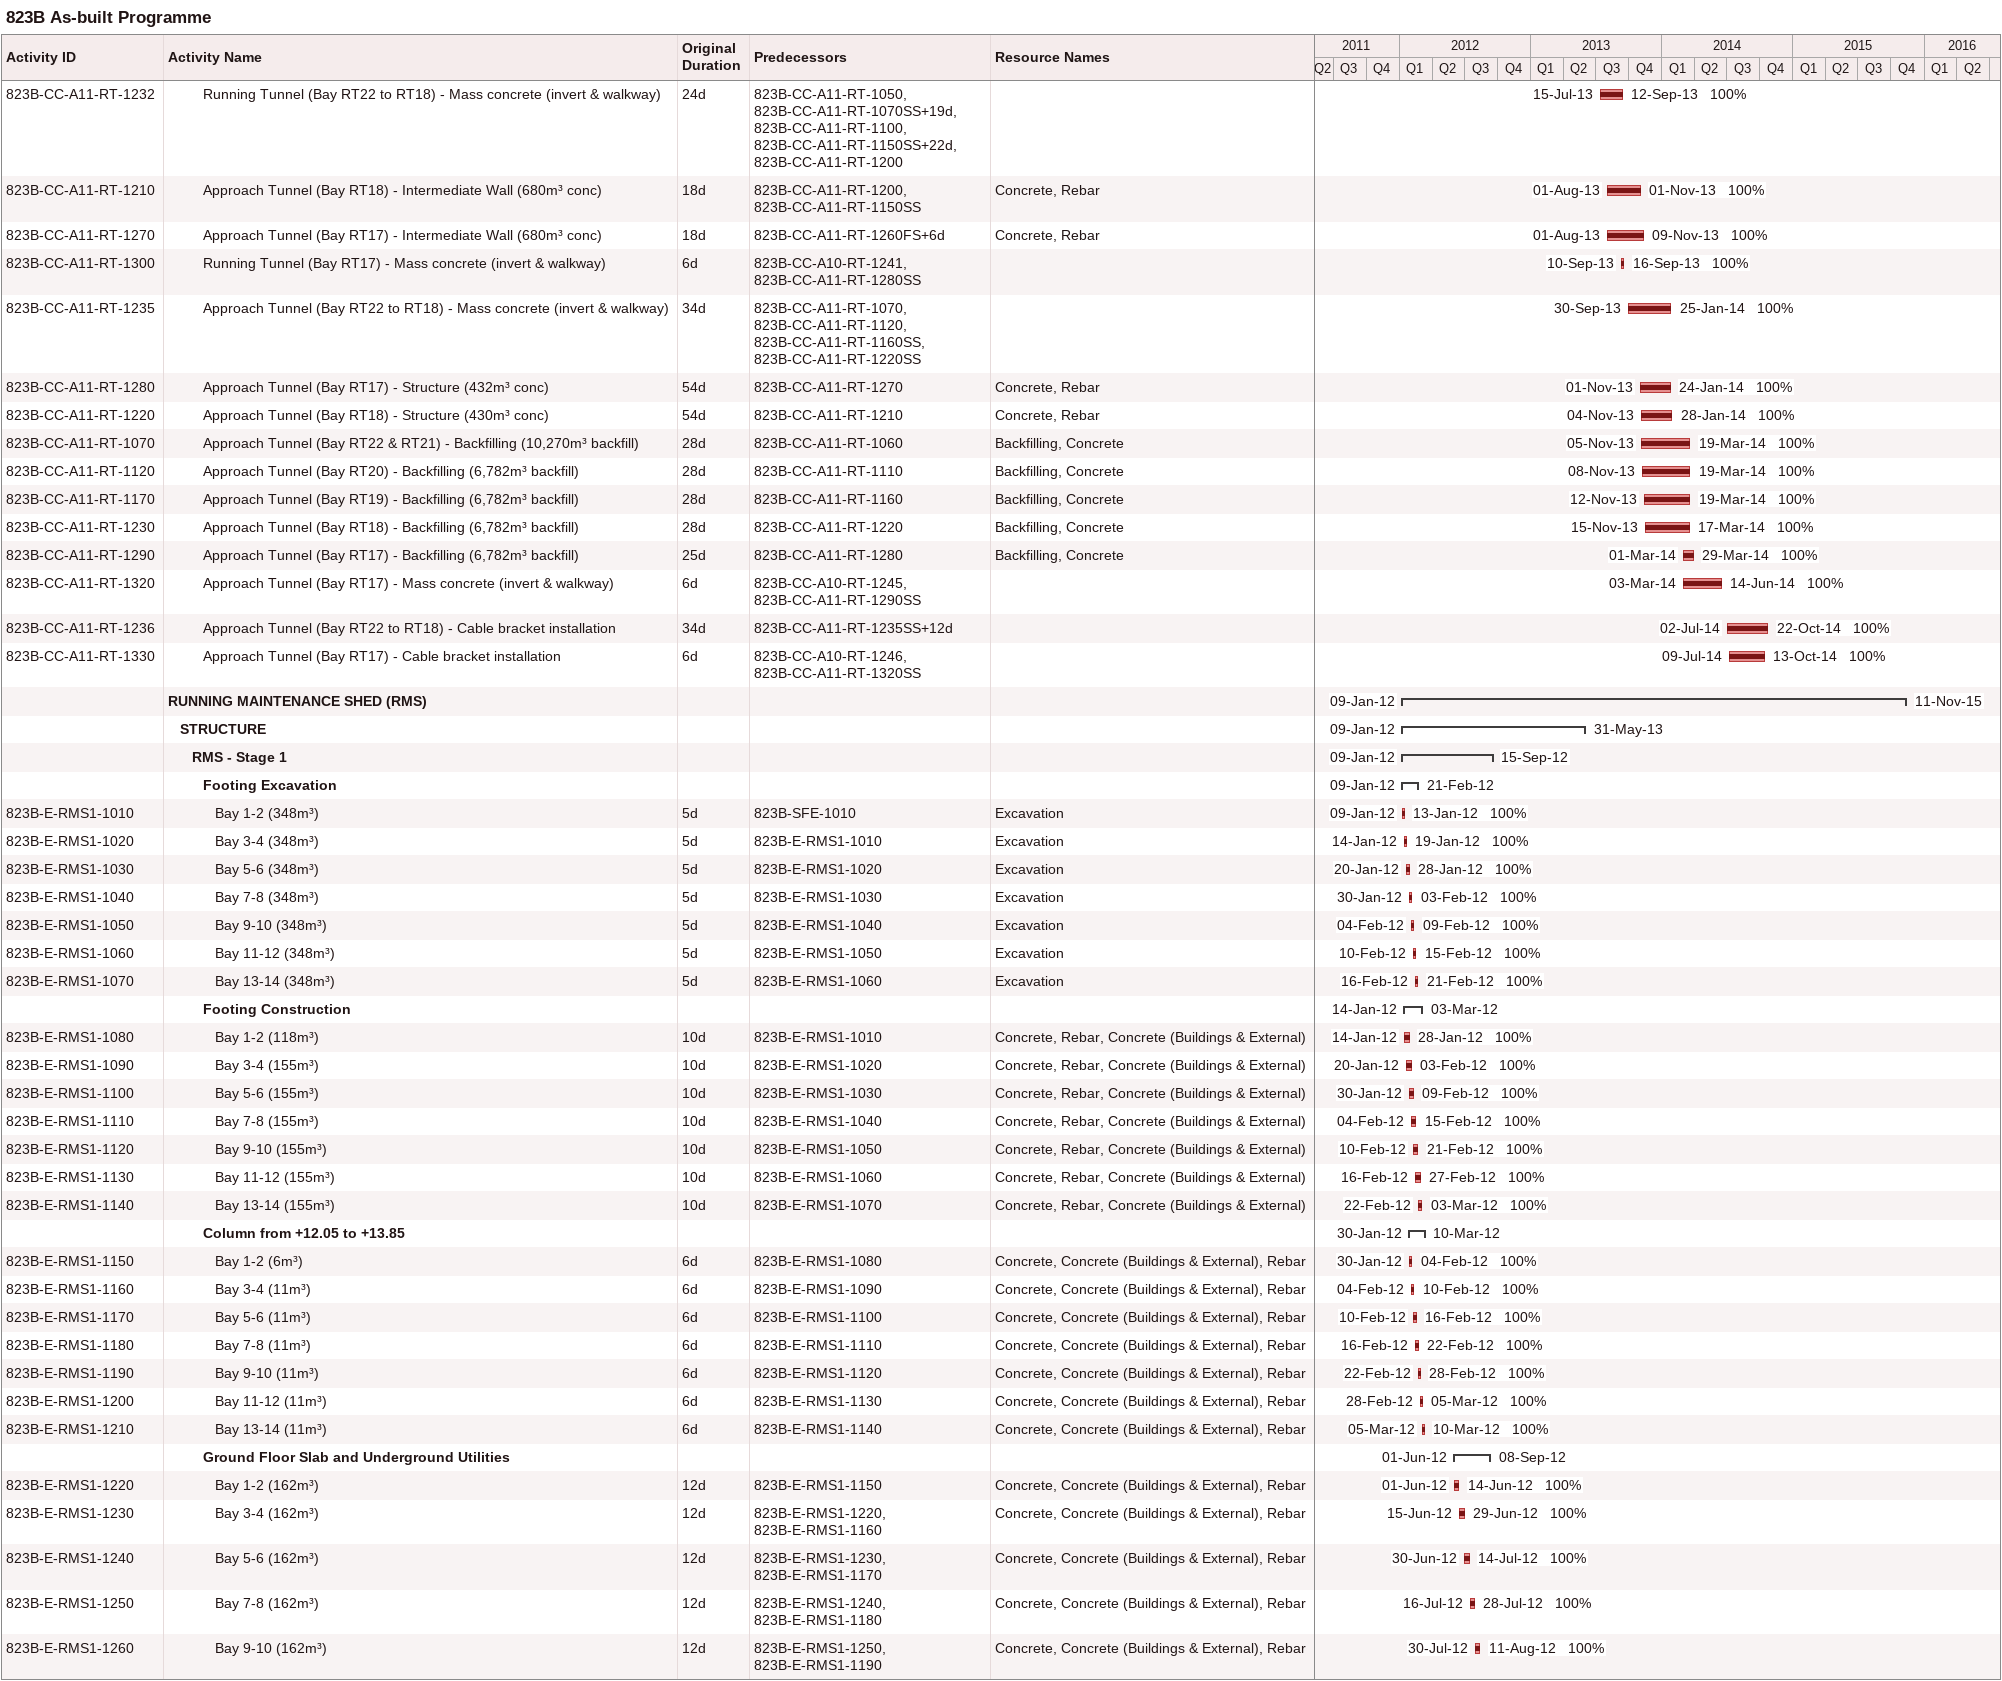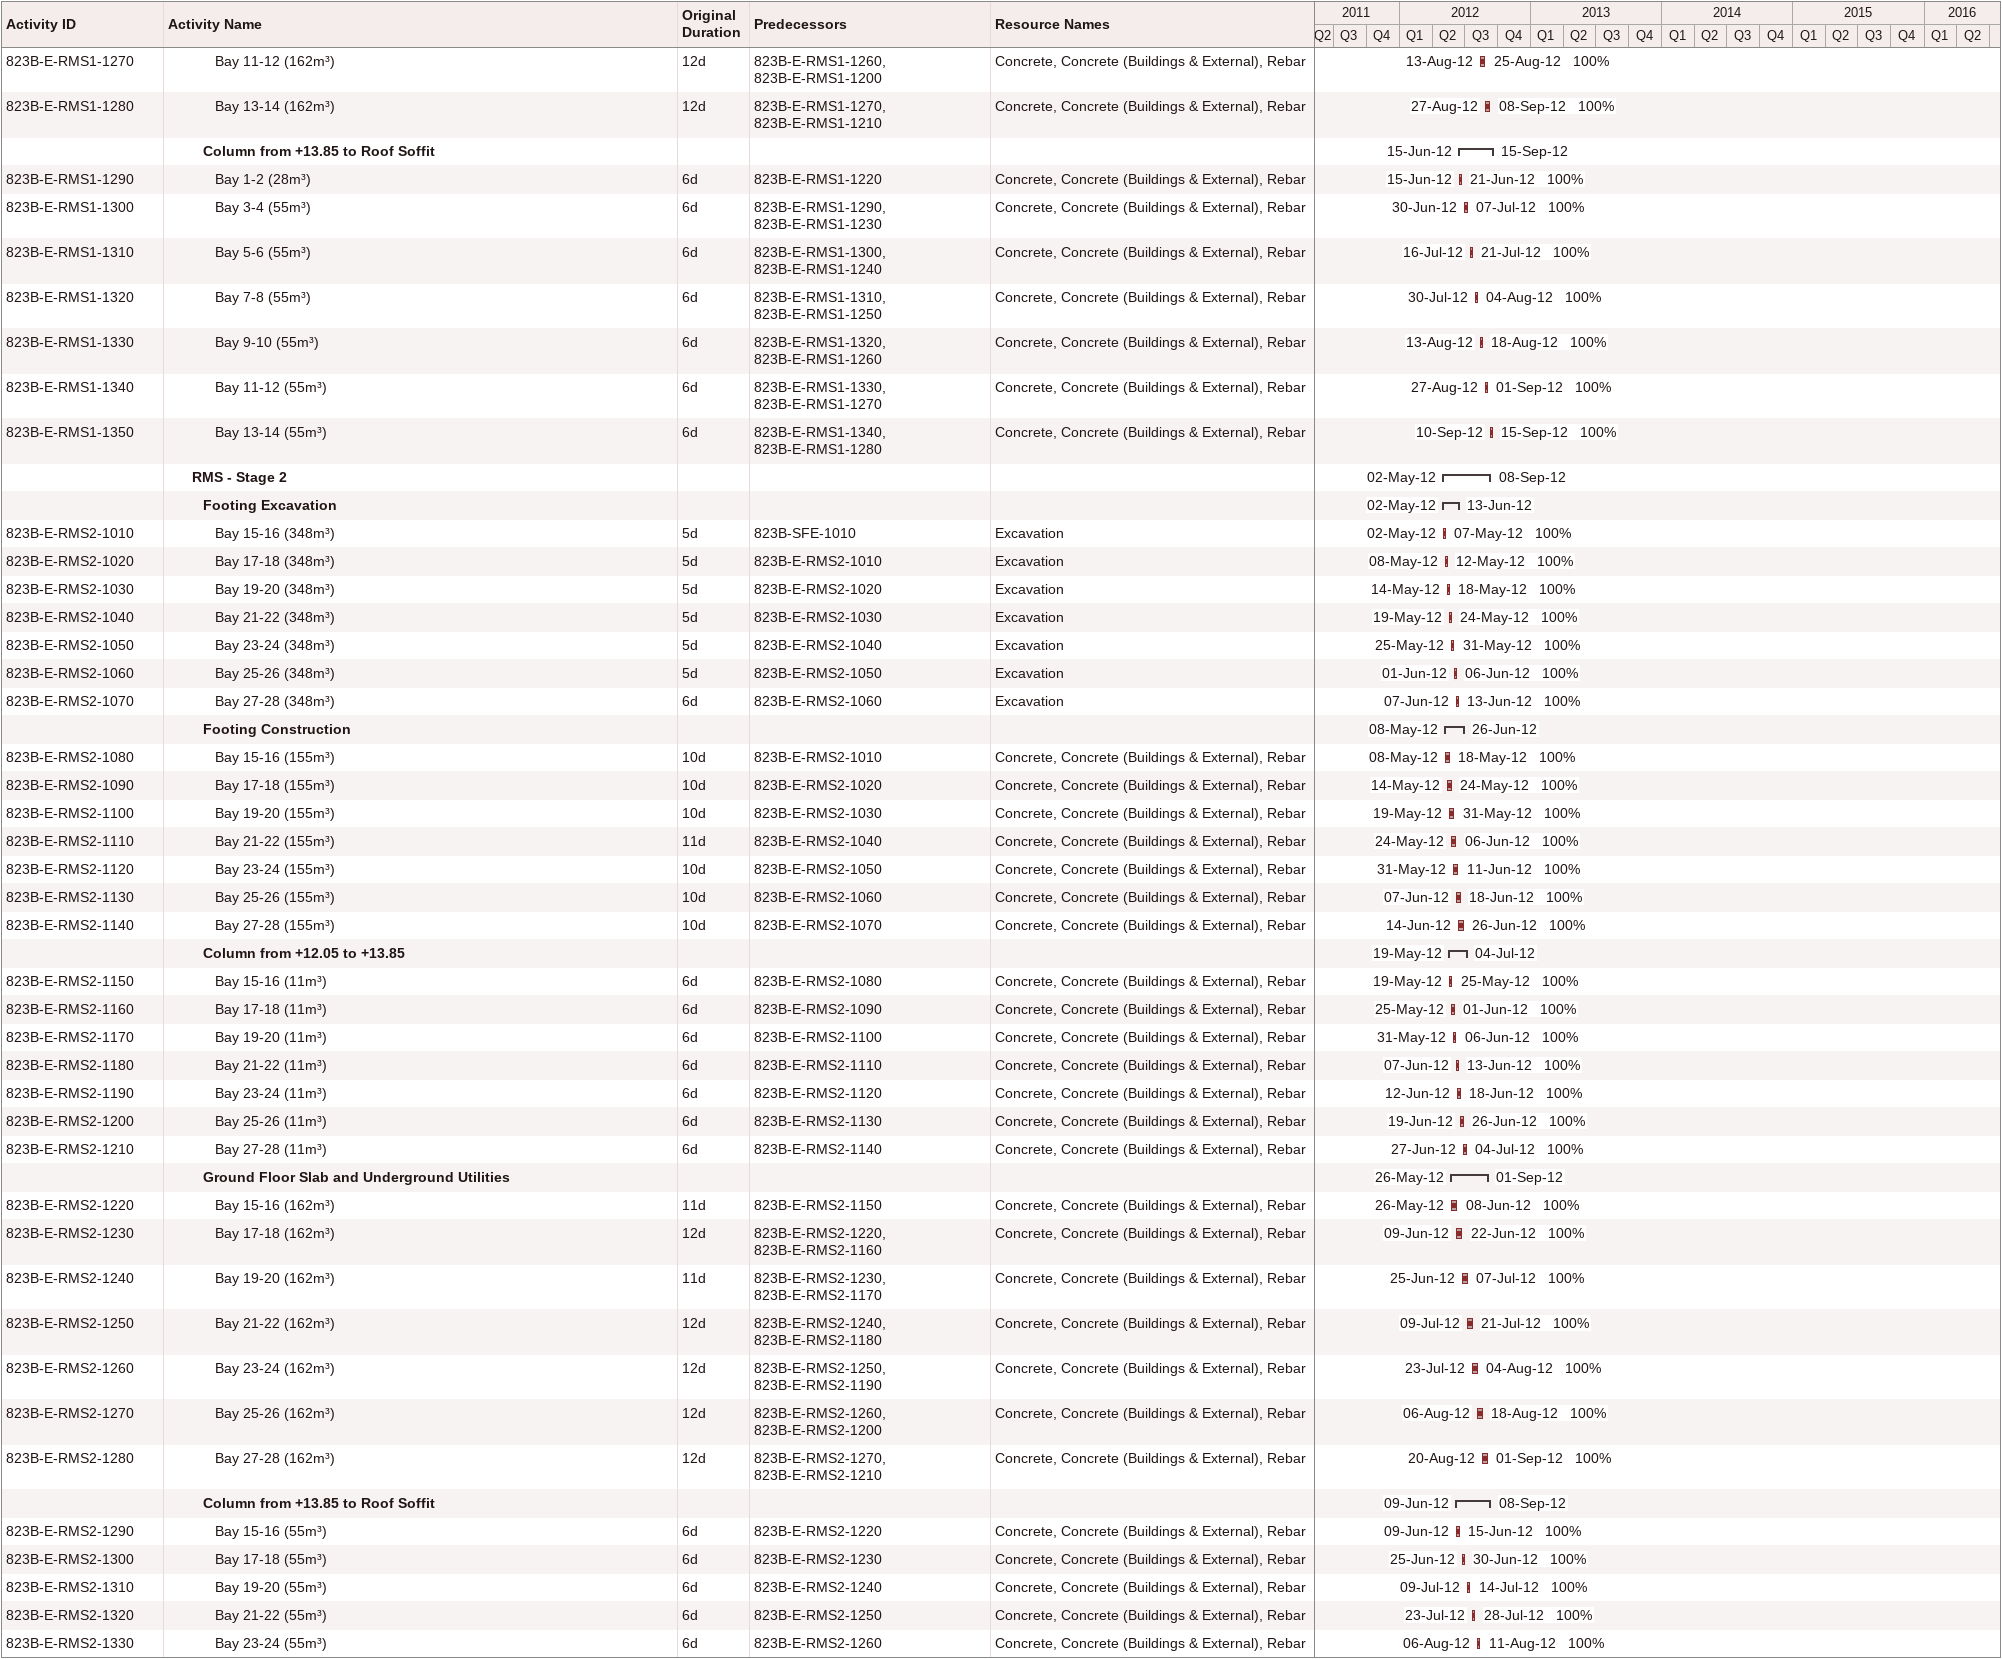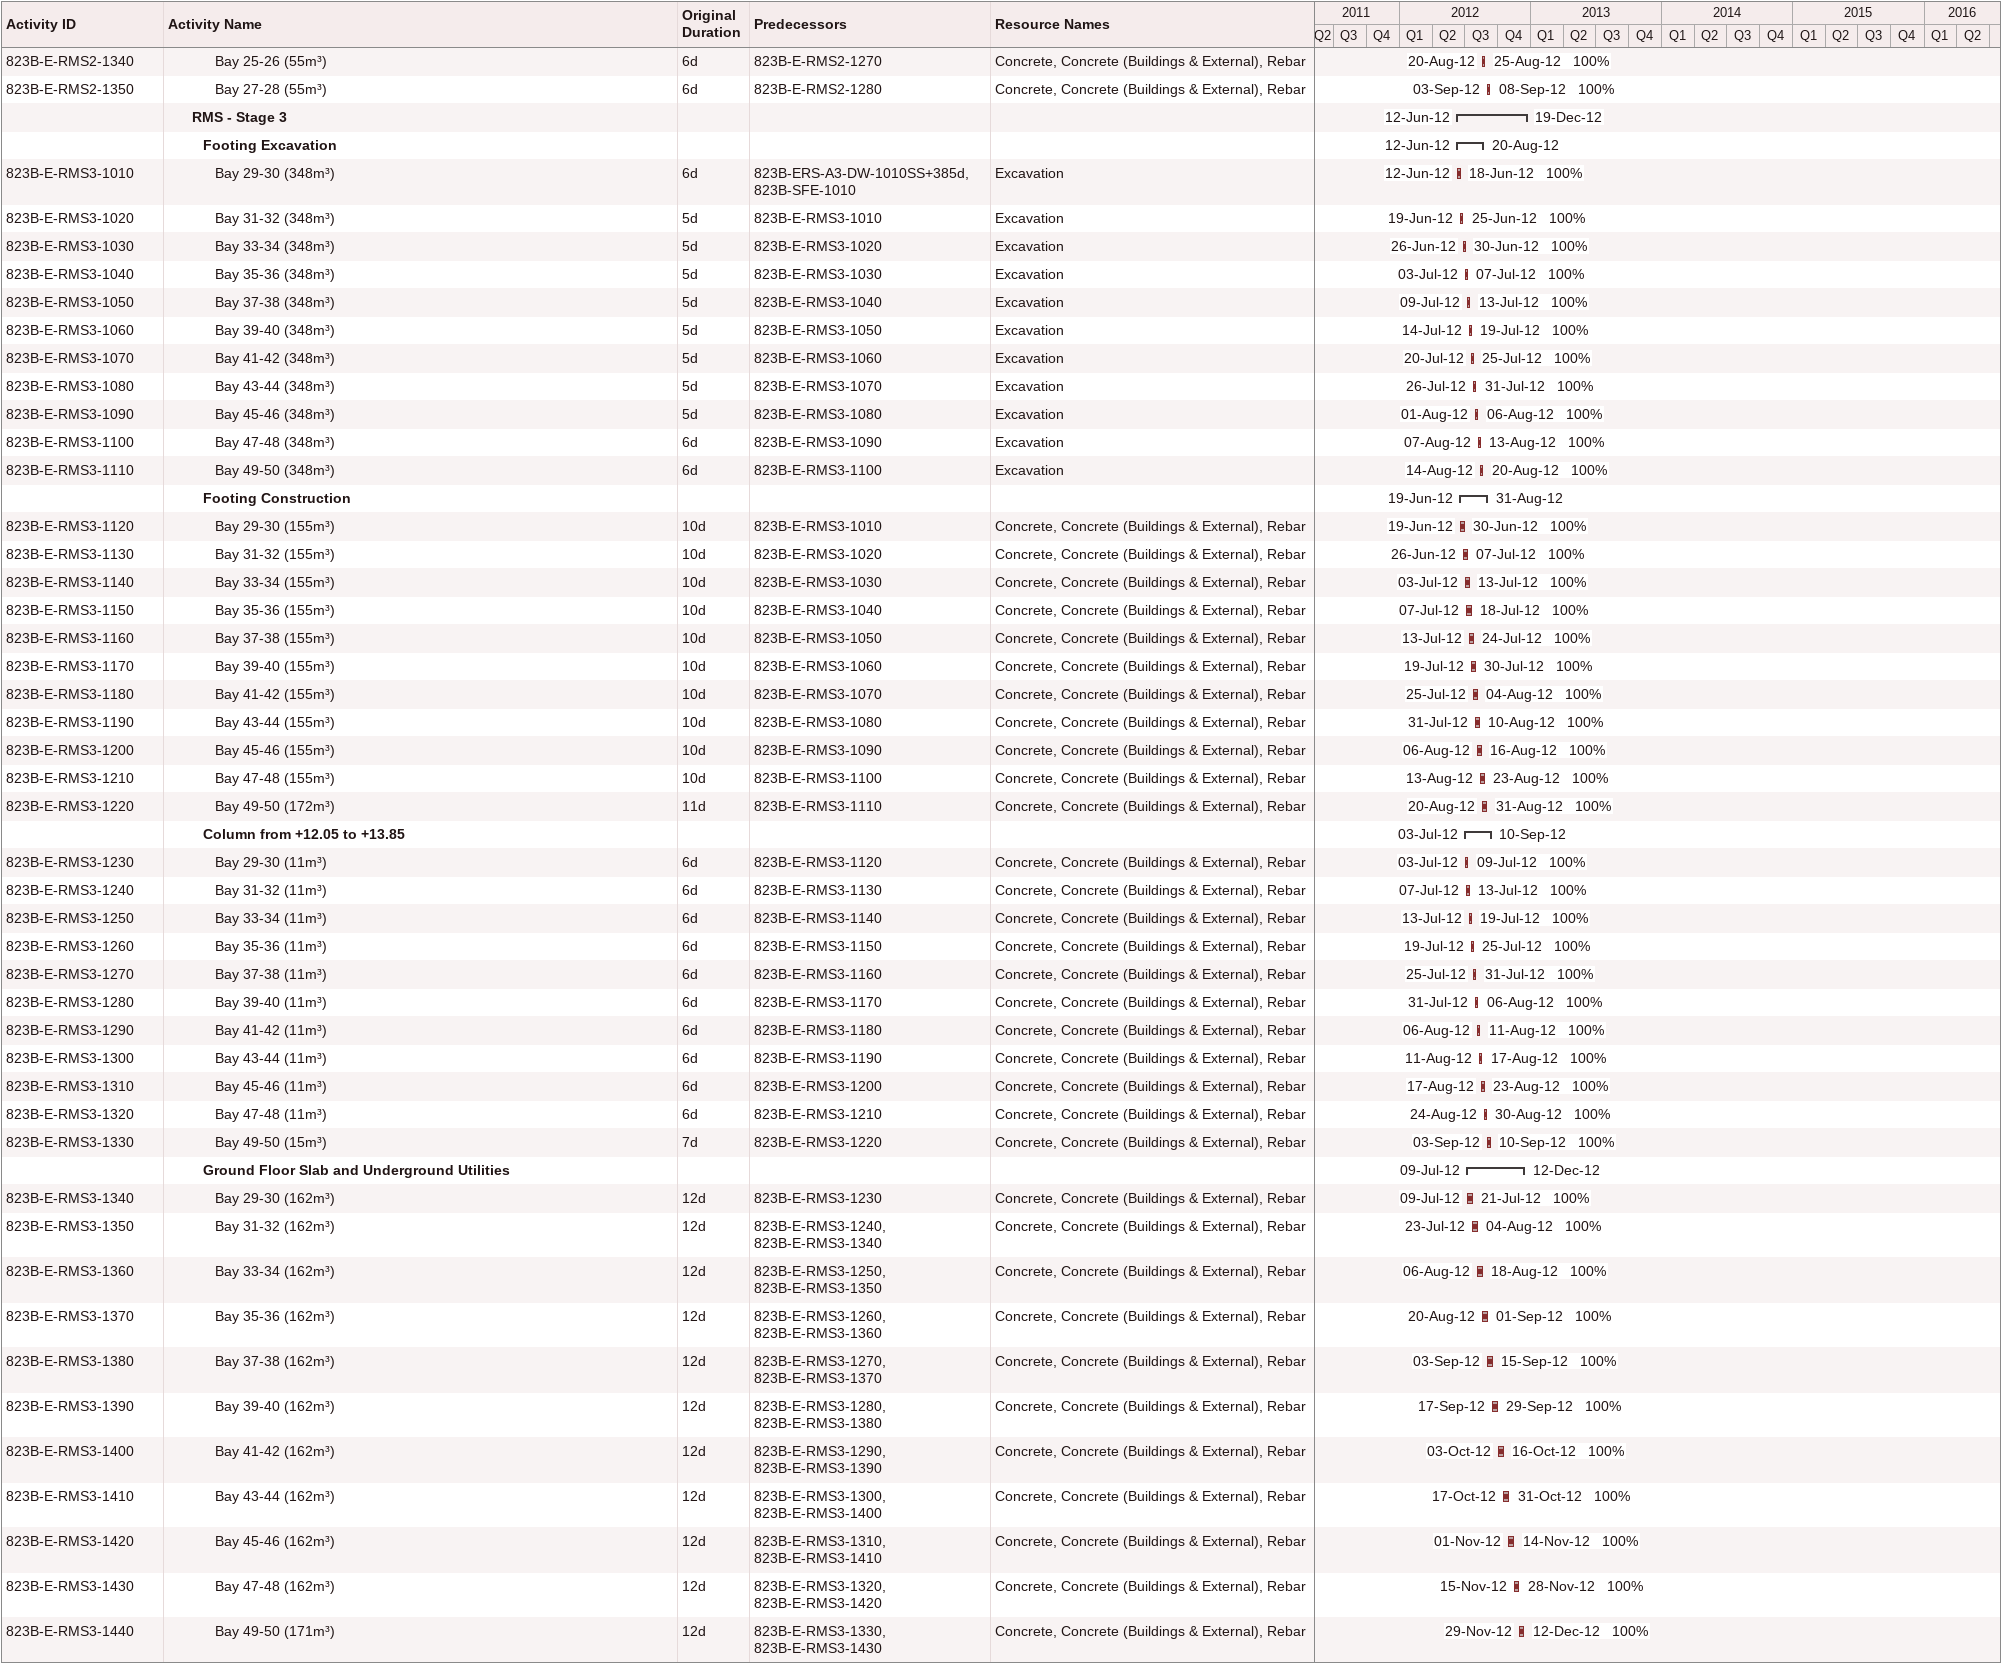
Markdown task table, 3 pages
823B As-built Programme

| ID | Level | Task | Original duration | Start | Finish | Predecessors | Resources | % complete |
|---|---|---|---|---|---|---|---|---|
| 823B-CC-A11-RT-1232 | 4 | Running Tunnel (Bay RT22 to RT18) - Mass concrete (invert & walkway) | 24d | 2013-07-15 | 2013-09-12 | 823B-CC-A11-RT-1050, 823B-CC-A11-RT-1070SS+19d, 823B-CC-A11-RT-1100, 823B-CC-A11-RT-1150SS+22d, 823B-CC-A11-RT-1200 |  | 100 |
| 823B-CC-A11-RT-1210 | 4 | Approach Tunnel (Bay RT18) - Intermediate Wall (680m³ conc) | 18d | 2013-08-01 | 2013-11-01 | 823B-CC-A11-RT-1200, 823B-CC-A11-RT-1150SS | Concrete, Rebar | 100 |
| 823B-CC-A11-RT-1270 | 4 | Approach Tunnel (Bay RT17) - Intermediate Wall (680m³ conc) | 18d | 2013-08-01 | 2013-11-09 | 823B-CC-A11-RT-1260FS+6d | Concrete, Rebar | 100 |
| 823B-CC-A11-RT-1300 | 4 | Running Tunnel (Bay RT17) - Mass concrete (invert & walkway) | 6d | 2013-09-10 | 2013-09-16 | 823B-CC-A10-RT-1241, 823B-CC-A11-RT-1280SS |  | 100 |
| 823B-CC-A11-RT-1235 | 4 | Approach Tunnel (Bay RT22 to RT18) - Mass concrete (invert & walkway) | 34d | 2013-09-30 | 2014-01-25 | 823B-CC-A11-RT-1070, 823B-CC-A11-RT-1120, 823B-CC-A11-RT-1160SS, 823B-CC-A11-RT-1220SS |  | 100 |
| 823B-CC-A11-RT-1280 | 4 | Approach Tunnel (Bay RT17) - Structure (432m³ conc) | 54d | 2013-11-01 | 2014-01-24 | 823B-CC-A11-RT-1270 | Concrete, Rebar | 100 |
| 823B-CC-A11-RT-1220 | 4 | Approach Tunnel (Bay RT18) - Structure (430m³ conc) | 54d | 2013-11-04 | 2014-01-28 | 823B-CC-A11-RT-1210 | Concrete, Rebar | 100 |
| 823B-CC-A11-RT-1070 | 4 | Approach Tunnel (Bay RT22 & RT21) - Backfilling (10,270m³ backfill) | 28d | 2013-11-05 | 2014-03-19 | 823B-CC-A11-RT-1060 | Backfilling, Concrete | 100 |
| 823B-CC-A11-RT-1120 | 4 | Approach Tunnel (Bay RT20) - Backfilling (6,782m³ backfill) | 28d | 2013-11-08 | 2014-03-19 | 823B-CC-A11-RT-1110 | Backfilling, Concrete | 100 |
| 823B-CC-A11-RT-1170 | 4 | Approach Tunnel (Bay RT19) - Backfilling (6,782m³ backfill) | 28d | 2013-11-12 | 2014-03-19 | 823B-CC-A11-RT-1160 | Backfilling, Concrete | 100 |
| 823B-CC-A11-RT-1230 | 4 | Approach Tunnel (Bay RT18) - Backfilling (6,782m³ backfill) | 28d | 2013-11-15 | 2014-03-17 | 823B-CC-A11-RT-1220 | Backfilling, Concrete | 100 |
| 823B-CC-A11-RT-1290 | 4 | Approach Tunnel (Bay RT17) - Backfilling (6,782m³ backfill) | 25d | 2014-03-01 | 2014-03-29 | 823B-CC-A11-RT-1280 | Backfilling, Concrete | 100 |
| 823B-CC-A11-RT-1320 | 4 | Approach Tunnel (Bay RT17) - Mass concrete (invert & walkway) | 6d | 2014-03-03 | 2014-06-14 | 823B-CC-A10-RT-1245, 823B-CC-A11-RT-1290SS |  | 100 |
| 823B-CC-A11-RT-1236 | 4 | Approach Tunnel (Bay RT22 to RT18) - Cable bracket installation | 34d | 2014-07-02 | 2014-10-22 | 823B-CC-A11-RT-1235SS+12d |  | 100 |
| 823B-CC-A11-RT-1330 | 4 | Approach Tunnel (Bay RT17) - Cable bracket installation | 6d | 2014-07-09 | 2014-10-13 | 823B-CC-A10-RT-1246, 823B-CC-A11-RT-1320SS |  | 100 |
|  | 1 | **RUNNING MAINTENANCE SHED (RMS)** |  | 2012-01-09 | 2015-11-11 |  |  |  |
|  | 2 | **STRUCTURE** |  | 2012-01-09 | 2013-05-31 |  |  |  |
|  | 3 | **RMS - Stage 1** |  | 2012-01-09 | 2012-09-15 |  |  |  |
|  | 4 | **Footing Excavation** |  | 2012-01-09 | 2012-02-21 |  |  |  |
| 823B-E-RMS1-1010 | 5 | Bay 1-2 (348m³) | 5d | 2012-01-09 | 2012-01-13 | 823B-SFE-1010 | Excavation | 100 |
| 823B-E-RMS1-1020 | 5 | Bay 3-4 (348m³) | 5d | 2012-01-14 | 2012-01-19 | 823B-E-RMS1-1010 | Excavation | 100 |
| 823B-E-RMS1-1030 | 5 | Bay 5-6 (348m³) | 5d | 2012-01-20 | 2012-01-28 | 823B-E-RMS1-1020 | Excavation | 100 |
| 823B-E-RMS1-1040 | 5 | Bay 7-8 (348m³) | 5d | 2012-01-30 | 2012-02-03 | 823B-E-RMS1-1030 | Excavation | 100 |
| 823B-E-RMS1-1050 | 5 | Bay 9-10 (348m³) | 5d | 2012-02-04 | 2012-02-09 | 823B-E-RMS1-1040 | Excavation | 100 |
| 823B-E-RMS1-1060 | 5 | Bay 11-12 (348m³) | 5d | 2012-02-10 | 2012-02-15 | 823B-E-RMS1-1050 | Excavation | 100 |
| 823B-E-RMS1-1070 | 5 | Bay 13-14 (348m³) | 5d | 2012-02-16 | 2012-02-21 | 823B-E-RMS1-1060 | Excavation | 100 |
|  | 4 | **Footing Construction** |  | 2012-01-14 | 2012-03-03 |  |  |  |
| 823B-E-RMS1-1080 | 5 | Bay 1-2 (118m³) | 10d | 2012-01-14 | 2012-01-28 | 823B-E-RMS1-1010 | Concrete, Rebar, Concrete (Buildings & External) | 100 |
| 823B-E-RMS1-1090 | 5 | Bay 3-4 (155m³) | 10d | 2012-01-20 | 2012-02-03 | 823B-E-RMS1-1020 | Concrete, Rebar, Concrete (Buildings & External) | 100 |
| 823B-E-RMS1-1100 | 5 | Bay 5-6 (155m³) | 10d | 2012-01-30 | 2012-02-09 | 823B-E-RMS1-1030 | Concrete, Rebar, Concrete (Buildings & External) | 100 |
| 823B-E-RMS1-1110 | 5 | Bay 7-8 (155m³) | 10d | 2012-02-04 | 2012-02-15 | 823B-E-RMS1-1040 | Concrete, Rebar, Concrete (Buildings & External) | 100 |
| 823B-E-RMS1-1120 | 5 | Bay 9-10 (155m³) | 10d | 2012-02-10 | 2012-02-21 | 823B-E-RMS1-1050 | Concrete, Rebar, Concrete (Buildings & External) | 100 |
| 823B-E-RMS1-1130 | 5 | Bay 11-12 (155m³) | 10d | 2012-02-16 | 2012-02-27 | 823B-E-RMS1-1060 | Concrete, Rebar, Concrete (Buildings & External) | 100 |
| 823B-E-RMS1-1140 | 5 | Bay 13-14 (155m³) | 10d | 2012-02-22 | 2012-03-03 | 823B-E-RMS1-1070 | Concrete, Rebar, Concrete (Buildings & External) | 100 |
|  | 4 | **Column from +12.05 to +13.85** |  | 2012-01-30 | 2012-03-10 |  |  |  |
| 823B-E-RMS1-1150 | 5 | Bay 1-2 (6m³) | 6d | 2012-01-30 | 2012-02-04 | 823B-E-RMS1-1080 | Concrete, Concrete (Buildings & External), Rebar | 100 |
| 823B-E-RMS1-1160 | 5 | Bay 3-4 (11m³) | 6d | 2012-02-04 | 2012-02-10 | 823B-E-RMS1-1090 | Concrete, Concrete (Buildings & External), Rebar | 100 |
| 823B-E-RMS1-1170 | 5 | Bay 5-6 (11m³) | 6d | 2012-02-10 | 2012-02-16 | 823B-E-RMS1-1100 | Concrete, Concrete (Buildings & External), Rebar | 100 |
| 823B-E-RMS1-1180 | 5 | Bay 7-8 (11m³) | 6d | 2012-02-16 | 2012-02-22 | 823B-E-RMS1-1110 | Concrete, Concrete (Buildings & External), Rebar | 100 |
| 823B-E-RMS1-1190 | 5 | Bay 9-10 (11m³) | 6d | 2012-02-22 | 2012-02-28 | 823B-E-RMS1-1120 | Concrete, Concrete (Buildings & External), Rebar | 100 |
| 823B-E-RMS1-1200 | 5 | Bay 11-12 (11m³) | 6d | 2012-02-28 | 2012-03-05 | 823B-E-RMS1-1130 | Concrete, Concrete (Buildings & External), Rebar | 100 |
| 823B-E-RMS1-1210 | 5 | Bay 13-14 (11m³) | 6d | 2012-03-05 | 2012-03-10 | 823B-E-RMS1-1140 | Concrete, Concrete (Buildings & External), Rebar | 100 |
|  | 4 | **Ground Floor Slab and Underground Utilities** |  | 2012-06-01 | 2012-09-08 |  |  |  |
| 823B-E-RMS1-1220 | 5 | Bay 1-2 (162m³) | 12d | 2012-06-01 | 2012-06-14 | 823B-E-RMS1-1150 | Concrete, Concrete (Buildings & External), Rebar | 100 |
| 823B-E-RMS1-1230 | 5 | Bay 3-4 (162m³) | 12d | 2012-06-15 | 2012-06-29 | 823B-E-RMS1-1220, 823B-E-RMS1-1160 | Concrete, Concrete (Buildings & External), Rebar | 100 |
| 823B-E-RMS1-1240 | 5 | Bay 5-6 (162m³) | 12d | 2012-06-30 | 2012-07-14 | 823B-E-RMS1-1230, 823B-E-RMS1-1170 | Concrete, Concrete (Buildings & External), Rebar | 100 |
| 823B-E-RMS1-1250 | 5 | Bay 7-8 (162m³) | 12d | 2012-07-16 | 2012-07-28 | 823B-E-RMS1-1240, 823B-E-RMS1-1180 | Concrete, Concrete (Buildings & External), Rebar | 100 |
| 823B-E-RMS1-1260 | 5 | Bay 9-10 (162m³) | 12d | 2012-07-30 | 2012-08-11 | 823B-E-RMS1-1250, 823B-E-RMS1-1190 | Concrete, Concrete (Buildings & External), Rebar | 100 |
| 823B-E-RMS1-1270 | 5 | Bay 11-12 (162m³) | 12d | 2012-08-13 | 2012-08-25 | 823B-E-RMS1-1260, 823B-E-RMS1-1200 | Concrete, Concrete (Buildings & External), Rebar | 100 |
| 823B-E-RMS1-1280 | 5 | Bay 13-14 (162m³) | 12d | 2012-08-27 | 2012-09-08 | 823B-E-RMS1-1270, 823B-E-RMS1-1210 | Concrete, Concrete (Buildings & External), Rebar | 100 |
|  | 4 | **Column from +13.85 to Roof Soffit** |  | 2012-06-15 | 2012-09-15 |  |  |  |
| 823B-E-RMS1-1290 | 5 | Bay 1-2 (28m³) | 6d | 2012-06-15 | 2012-06-21 | 823B-E-RMS1-1220 | Concrete, Concrete (Buildings & External), Rebar | 100 |
| 823B-E-RMS1-1300 | 5 | Bay 3-4 (55m³) | 6d | 2012-06-30 | 2012-07-07 | 823B-E-RMS1-1290, 823B-E-RMS1-1230 | Concrete, Concrete (Buildings & External), Rebar | 100 |
| 823B-E-RMS1-1310 | 5 | Bay 5-6 (55m³) | 6d | 2012-07-16 | 2012-07-21 | 823B-E-RMS1-1300, 823B-E-RMS1-1240 | Concrete, Concrete (Buildings & External), Rebar | 100 |
| 823B-E-RMS1-1320 | 5 | Bay 7-8 (55m³) | 6d | 2012-07-30 | 2012-08-04 | 823B-E-RMS1-1310, 823B-E-RMS1-1250 | Concrete, Concrete (Buildings & External), Rebar | 100 |
| 823B-E-RMS1-1330 | 5 | Bay 9-10 (55m³) | 6d | 2012-08-13 | 2012-08-18 | 823B-E-RMS1-1320, 823B-E-RMS1-1260 | Concrete, Concrete (Buildings & External), Rebar | 100 |
| 823B-E-RMS1-1340 | 5 | Bay 11-12 (55m³) | 6d | 2012-08-27 | 2012-09-01 | 823B-E-RMS1-1330, 823B-E-RMS1-1270 | Concrete, Concrete (Buildings & External), Rebar | 100 |
| 823B-E-RMS1-1350 | 5 | Bay 13-14 (55m³) | 6d | 2012-09-10 | 2012-09-15 | 823B-E-RMS1-1340, 823B-E-RMS1-1280 | Concrete, Concrete (Buildings & External), Rebar | 100 |
|  | 3 | **RMS - Stage 2** |  | 2012-05-02 | 2012-09-08 |  |  |  |
|  | 4 | **Footing Excavation** |  | 2012-05-02 | 2012-06-13 |  |  |  |
| 823B-E-RMS2-1010 | 5 | Bay 15-16 (348m³) | 5d | 2012-05-02 | 2012-05-07 | 823B-SFE-1010 | Excavation | 100 |
| 823B-E-RMS2-1020 | 5 | Bay 17-18 (348m³) | 5d | 2012-05-08 | 2012-05-12 | 823B-E-RMS2-1010 | Excavation | 100 |
| 823B-E-RMS2-1030 | 5 | Bay 19-20 (348m³) | 5d | 2012-05-14 | 2012-05-18 | 823B-E-RMS2-1020 | Excavation | 100 |
| 823B-E-RMS2-1040 | 5 | Bay 21-22 (348m³) | 5d | 2012-05-19 | 2012-05-24 | 823B-E-RMS2-1030 | Excavation | 100 |
| 823B-E-RMS2-1050 | 5 | Bay 23-24 (348m³) | 5d | 2012-05-25 | 2012-05-31 | 823B-E-RMS2-1040 | Excavation | 100 |
| 823B-E-RMS2-1060 | 5 | Bay 25-26 (348m³) | 5d | 2012-06-01 | 2012-06-06 | 823B-E-RMS2-1050 | Excavation | 100 |
| 823B-E-RMS2-1070 | 5 | Bay 27-28 (348m³) | 6d | 2012-06-07 | 2012-06-13 | 823B-E-RMS2-1060 | Excavation | 100 |
|  | 4 | **Footing Construction** |  | 2012-05-08 | 2012-06-26 |  |  |  |
| 823B-E-RMS2-1080 | 5 | Bay 15-16 (155m³) | 10d | 2012-05-08 | 2012-05-18 | 823B-E-RMS2-1010 | Concrete, Concrete (Buildings & External), Rebar | 100 |
| 823B-E-RMS2-1090 | 5 | Bay 17-18 (155m³) | 10d | 2012-05-14 | 2012-05-24 | 823B-E-RMS2-1020 | Concrete, Concrete (Buildings & External), Rebar | 100 |
| 823B-E-RMS2-1100 | 5 | Bay 19-20 (155m³) | 10d | 2012-05-19 | 2012-05-31 | 823B-E-RMS2-1030 | Concrete, Concrete (Buildings & External), Rebar | 100 |
| 823B-E-RMS2-1110 | 5 | Bay 21-22 (155m³) | 11d | 2012-05-24 | 2012-06-06 | 823B-E-RMS2-1040 | Concrete, Concrete (Buildings & External), Rebar | 100 |
| 823B-E-RMS2-1120 | 5 | Bay 23-24 (155m³) | 10d | 2012-05-31 | 2012-06-11 | 823B-E-RMS2-1050 | Concrete, Concrete (Buildings & External), Rebar | 100 |
| 823B-E-RMS2-1130 | 5 | Bay 25-26 (155m³) | 10d | 2012-06-07 | 2012-06-18 | 823B-E-RMS2-1060 | Concrete, Concrete (Buildings & External), Rebar | 100 |
| 823B-E-RMS2-1140 | 5 | Bay 27-28 (155m³) | 10d | 2012-06-14 | 2012-06-26 | 823B-E-RMS2-1070 | Concrete, Concrete (Buildings & External), Rebar | 100 |
|  | 4 | **Column from +12.05 to +13.85** |  | 2012-05-19 | 2012-07-04 |  |  |  |
| 823B-E-RMS2-1150 | 5 | Bay 15-16 (11m³) | 6d | 2012-05-19 | 2012-05-25 | 823B-E-RMS2-1080 | Concrete, Concrete (Buildings & External), Rebar | 100 |
| 823B-E-RMS2-1160 | 5 | Bay 17-18 (11m³) | 6d | 2012-05-25 | 2012-06-01 | 823B-E-RMS2-1090 | Concrete, Concrete (Buildings & External), Rebar | 100 |
| 823B-E-RMS2-1170 | 5 | Bay 19-20 (11m³) | 6d | 2012-05-31 | 2012-06-06 | 823B-E-RMS2-1100 | Concrete, Concrete (Buildings & External), Rebar | 100 |
| 823B-E-RMS2-1180 | 5 | Bay 21-22 (11m³) | 6d | 2012-06-07 | 2012-06-13 | 823B-E-RMS2-1110 | Concrete, Concrete (Buildings & External), Rebar | 100 |
| 823B-E-RMS2-1190 | 5 | Bay 23-24 (11m³) | 6d | 2012-06-12 | 2012-06-18 | 823B-E-RMS2-1120 | Concrete, Concrete (Buildings & External), Rebar | 100 |
| 823B-E-RMS2-1200 | 5 | Bay 25-26 (11m³) | 6d | 2012-06-19 | 2012-06-26 | 823B-E-RMS2-1130 | Concrete, Concrete (Buildings & External), Rebar | 100 |
| 823B-E-RMS2-1210 | 5 | Bay 27-28 (11m³) | 6d | 2012-06-27 | 2012-07-04 | 823B-E-RMS2-1140 | Concrete, Concrete (Buildings & External), Rebar | 100 |
|  | 4 | **Ground Floor Slab and Underground Utilities** |  | 2012-05-26 | 2012-09-01 |  |  |  |
| 823B-E-RMS2-1220 | 5 | Bay 15-16 (162m³) | 11d | 2012-05-26 | 2012-06-08 | 823B-E-RMS2-1150 | Concrete, Concrete (Buildings & External), Rebar | 100 |
| 823B-E-RMS2-1230 | 5 | Bay 17-18 (162m³) | 12d | 2012-06-09 | 2012-06-22 | 823B-E-RMS2-1220, 823B-E-RMS2-1160 | Concrete, Concrete (Buildings & External), Rebar | 100 |
| 823B-E-RMS2-1240 | 5 | Bay 19-20 (162m³) | 11d | 2012-06-25 | 2012-07-07 | 823B-E-RMS2-1230, 823B-E-RMS2-1170 | Concrete, Concrete (Buildings & External), Rebar | 100 |
| 823B-E-RMS2-1250 | 5 | Bay 21-22 (162m³) | 12d | 2012-07-09 | 2012-07-21 | 823B-E-RMS2-1240, 823B-E-RMS2-1180 | Concrete, Concrete (Buildings & External), Rebar | 100 |
| 823B-E-RMS2-1260 | 5 | Bay 23-24 (162m³) | 12d | 2012-07-23 | 2012-08-04 | 823B-E-RMS2-1250, 823B-E-RMS2-1190 | Concrete, Concrete (Buildings & External), Rebar | 100 |
| 823B-E-RMS2-1270 | 5 | Bay 25-26 (162m³) | 12d | 2012-08-06 | 2012-08-18 | 823B-E-RMS2-1260, 823B-E-RMS2-1200 | Concrete, Concrete (Buildings & External), Rebar | 100 |
| 823B-E-RMS2-1280 | 5 | Bay 27-28 (162m³) | 12d | 2012-08-20 | 2012-09-01 | 823B-E-RMS2-1270, 823B-E-RMS2-1210 | Concrete, Concrete (Buildings & External), Rebar | 100 |
|  | 4 | **Column from +13.85 to Roof Soffit** |  | 2012-06-09 | 2012-09-08 |  |  |  |
| 823B-E-RMS2-1290 | 5 | Bay 15-16 (55m³) | 6d | 2012-06-09 | 2012-06-15 | 823B-E-RMS2-1220 | Concrete, Concrete (Buildings & External), Rebar | 100 |
| 823B-E-RMS2-1300 | 5 | Bay 17-18 (55m³) | 6d | 2012-06-25 | 2012-06-30 | 823B-E-RMS2-1230 | Concrete, Concrete (Buildings & External), Rebar | 100 |
| 823B-E-RMS2-1310 | 5 | Bay 19-20 (55m³) | 6d | 2012-07-09 | 2012-07-14 | 823B-E-RMS2-1240 | Concrete, Concrete (Buildings & External), Rebar | 100 |
| 823B-E-RMS2-1320 | 5 | Bay 21-22 (55m³) | 6d | 2012-07-23 | 2012-07-28 | 823B-E-RMS2-1250 | Concrete, Concrete (Buildings & External), Rebar | 100 |
| 823B-E-RMS2-1330 | 5 | Bay 23-24 (55m³) | 6d | 2012-08-06 | 2012-08-11 | 823B-E-RMS2-1260 | Concrete, Concrete (Buildings & External), Rebar | 100 |
| 823B-E-RMS2-1340 | 5 | Bay 25-26 (55m³) | 6d | 2012-08-20 | 2012-08-25 | 823B-E-RMS2-1270 | Concrete, Concrete (Buildings & External), Rebar | 100 |
| 823B-E-RMS2-1350 | 5 | Bay 27-28 (55m³) | 6d | 2012-09-03 | 2012-09-08 | 823B-E-RMS2-1280 | Concrete, Concrete (Buildings & External), Rebar | 100 |
|  | 3 | **RMS - Stage 3** |  | 2012-06-12 | 2012-12-19 |  |  |  |
|  | 4 | **Footing Excavation** |  | 2012-06-12 | 2012-08-20 |  |  |  |
| 823B-E-RMS3-1010 | 5 | Bay 29-30 (348m³) | 6d | 2012-06-12 | 2012-06-18 | 823B-ERS-A3-DW-1010SS+385d, 823B-SFE-1010 | Excavation | 100 |
| 823B-E-RMS3-1020 | 5 | Bay 31-32 (348m³) | 5d | 2012-06-19 | 2012-06-25 | 823B-E-RMS3-1010 | Excavation | 100 |
| 823B-E-RMS3-1030 | 5 | Bay 33-34 (348m³) | 5d | 2012-06-26 | 2012-06-30 | 823B-E-RMS3-1020 | Excavation | 100 |
| 823B-E-RMS3-1040 | 5 | Bay 35-36 (348m³) | 5d | 2012-07-03 | 2012-07-07 | 823B-E-RMS3-1030 | Excavation | 100 |
| 823B-E-RMS3-1050 | 5 | Bay 37-38 (348m³) | 5d | 2012-07-09 | 2012-07-13 | 823B-E-RMS3-1040 | Excavation | 100 |
| 823B-E-RMS3-1060 | 5 | Bay 39-40 (348m³) | 5d | 2012-07-14 | 2012-07-19 | 823B-E-RMS3-1050 | Excavation | 100 |
| 823B-E-RMS3-1070 | 5 | Bay 41-42 (348m³) | 5d | 2012-07-20 | 2012-07-25 | 823B-E-RMS3-1060 | Excavation | 100 |
| 823B-E-RMS3-1080 | 5 | Bay 43-44 (348m³) | 5d | 2012-07-26 | 2012-07-31 | 823B-E-RMS3-1070 | Excavation | 100 |
| 823B-E-RMS3-1090 | 5 | Bay 45-46 (348m³) | 5d | 2012-08-01 | 2012-08-06 | 823B-E-RMS3-1080 | Excavation | 100 |
| 823B-E-RMS3-1100 | 5 | Bay 47-48 (348m³) | 6d | 2012-08-07 | 2012-08-13 | 823B-E-RMS3-1090 | Excavation | 100 |
| 823B-E-RMS3-1110 | 5 | Bay 49-50 (348m³) | 6d | 2012-08-14 | 2012-08-20 | 823B-E-RMS3-1100 | Excavation | 100 |
|  | 4 | **Footing Construction** |  | 2012-06-19 | 2012-08-31 |  |  |  |
| 823B-E-RMS3-1120 | 5 | Bay 29-30 (155m³) | 10d | 2012-06-19 | 2012-06-30 | 823B-E-RMS3-1010 | Concrete, Concrete (Buildings & External), Rebar | 100 |
| 823B-E-RMS3-1130 | 5 | Bay 31-32 (155m³) | 10d | 2012-06-26 | 2012-07-07 | 823B-E-RMS3-1020 | Concrete, Concrete (Buildings & External), Rebar | 100 |
| 823B-E-RMS3-1140 | 5 | Bay 33-34 (155m³) | 10d | 2012-07-03 | 2012-07-13 | 823B-E-RMS3-1030 | Concrete, Concrete (Buildings & External), Rebar | 100 |
| 823B-E-RMS3-1150 | 5 | Bay 35-36 (155m³) | 10d | 2012-07-07 | 2012-07-18 | 823B-E-RMS3-1040 | Concrete, Concrete (Buildings & External), Rebar | 100 |
| 823B-E-RMS3-1160 | 5 | Bay 37-38 (155m³) | 10d | 2012-07-13 | 2012-07-24 | 823B-E-RMS3-1050 | Concrete, Concrete (Buildings & External), Rebar | 100 |
| 823B-E-RMS3-1170 | 5 | Bay 39-40 (155m³) | 10d | 2012-07-19 | 2012-07-30 | 823B-E-RMS3-1060 | Concrete, Concrete (Buildings & External), Rebar | 100 |
| 823B-E-RMS3-1180 | 5 | Bay 41-42 (155m³) | 10d | 2012-07-25 | 2012-08-04 | 823B-E-RMS3-1070 | Concrete, Concrete (Buildings & External), Rebar | 100 |
| 823B-E-RMS3-1190 | 5 | Bay 43-44 (155m³) | 10d | 2012-07-31 | 2012-08-10 | 823B-E-RMS3-1080 | Concrete, Concrete (Buildings & External), Rebar | 100 |
| 823B-E-RMS3-1200 | 5 | Bay 45-46 (155m³) | 10d | 2012-08-06 | 2012-08-16 | 823B-E-RMS3-1090 | Concrete, Concrete (Buildings & External), Rebar | 100 |
| 823B-E-RMS3-1210 | 5 | Bay 47-48 (155m³) | 10d | 2012-08-13 | 2012-08-23 | 823B-E-RMS3-1100 | Concrete, Concrete (Buildings & External), Rebar | 100 |
| 823B-E-RMS3-1220 | 5 | Bay 49-50 (172m³) | 11d | 2012-08-20 | 2012-08-31 | 823B-E-RMS3-1110 | Concrete, Concrete (Buildings & External), Rebar | 100 |
|  | 4 | **Column from +12.05 to +13.85** |  | 2012-07-03 | 2012-09-10 |  |  |  |
| 823B-E-RMS3-1230 | 5 | Bay 29-30 (11m³) | 6d | 2012-07-03 | 2012-07-09 | 823B-E-RMS3-1120 | Concrete, Concrete (Buildings & External), Rebar | 100 |
| 823B-E-RMS3-1240 | 5 | Bay 31-32 (11m³) | 6d | 2012-07-07 | 2012-07-13 | 823B-E-RMS3-1130 | Concrete, Concrete (Buildings & External), Rebar | 100 |
| 823B-E-RMS3-1250 | 5 | Bay 33-34 (11m³) | 6d | 2012-07-13 | 2012-07-19 | 823B-E-RMS3-1140 | Concrete, Concrete (Buildings & External), Rebar | 100 |
| 823B-E-RMS3-1260 | 5 | Bay 35-36 (11m³) | 6d | 2012-07-19 | 2012-07-25 | 823B-E-RMS3-1150 | Concrete, Concrete (Buildings & External), Rebar | 100 |
| 823B-E-RMS3-1270 | 5 | Bay 37-38 (11m³) | 6d | 2012-07-25 | 2012-07-31 | 823B-E-RMS3-1160 | Concrete, Concrete (Buildings & External), Rebar | 100 |
| 823B-E-RMS3-1280 | 5 | Bay 39-40 (11m³) | 6d | 2012-07-31 | 2012-08-06 | 823B-E-RMS3-1170 | Concrete, Concrete (Buildings & External), Rebar | 100 |
| 823B-E-RMS3-1290 | 5 | Bay 41-42 (11m³) | 6d | 2012-08-06 | 2012-08-11 | 823B-E-RMS3-1180 | Concrete, Concrete (Buildings & External), Rebar | 100 |
| 823B-E-RMS3-1300 | 5 | Bay 43-44 (11m³) | 6d | 2012-08-11 | 2012-08-17 | 823B-E-RMS3-1190 | Concrete, Concrete (Buildings & External), Rebar | 100 |
| 823B-E-RMS3-1310 | 5 | Bay 45-46 (11m³) | 6d | 2012-08-17 | 2012-08-23 | 823B-E-RMS3-1200 | Concrete, Concrete (Buildings & External), Rebar | 100 |
| 823B-E-RMS3-1320 | 5 | Bay 47-48 (11m³) | 6d | 2012-08-24 | 2012-08-30 | 823B-E-RMS3-1210 | Concrete, Concrete (Buildings & External), Rebar | 100 |
| 823B-E-RMS3-1330 | 5 | Bay 49-50 (15m³) | 7d | 2012-09-03 | 2012-09-10 | 823B-E-RMS3-1220 | Concrete, Concrete (Buildings & External), Rebar | 100 |
|  | 4 | **Ground Floor Slab and Underground Utilities** |  | 2012-07-09 | 2012-12-12 |  |  |  |
| 823B-E-RMS3-1340 | 5 | Bay 29-30 (162m³) | 12d | 2012-07-09 | 2012-07-21 | 823B-E-RMS3-1230 | Concrete, Concrete (Buildings & External), Rebar | 100 |
| 823B-E-RMS3-1350 | 5 | Bay 31-32 (162m³) | 12d | 2012-07-23 | 2012-08-04 | 823B-E-RMS3-1240, 823B-E-RMS3-1340 | Concrete, Concrete (Buildings & External), Rebar | 100 |
| 823B-E-RMS3-1360 | 5 | Bay 33-34 (162m³) | 12d | 2012-08-06 | 2012-08-18 | 823B-E-RMS3-1250, 823B-E-RMS3-1350 | Concrete, Concrete (Buildings & External), Rebar | 100 |
| 823B-E-RMS3-1370 | 5 | Bay 35-36 (162m³) | 12d | 2012-08-20 | 2012-09-01 | 823B-E-RMS3-1260, 823B-E-RMS3-1360 | Concrete, Concrete (Buildings & External), Rebar | 100 |
| 823B-E-RMS3-1380 | 5 | Bay 37-38 (162m³) | 12d | 2012-09-03 | 2012-09-15 | 823B-E-RMS3-1270, 823B-E-RMS3-1370 | Concrete, Concrete (Buildings & External), Rebar | 100 |
| 823B-E-RMS3-1390 | 5 | Bay 39-40 (162m³) | 12d | 2012-09-17 | 2012-09-29 | 823B-E-RMS3-1280, 823B-E-RMS3-1380 | Concrete, Concrete (Buildings & External), Rebar | 100 |
| 823B-E-RMS3-1400 | 5 | Bay 41-42 (162m³) | 12d | 2012-10-03 | 2012-10-16 | 823B-E-RMS3-1290, 823B-E-RMS3-1390 | Concrete, Concrete (Buildings & External), Rebar | 100 |
| 823B-E-RMS3-1410 | 5 | Bay 43-44 (162m³) | 12d | 2012-10-17 | 2012-10-31 | 823B-E-RMS3-1300, 823B-E-RMS3-1400 | Concrete, Concrete (Buildings & External), Rebar | 100 |
| 823B-E-RMS3-1420 | 5 | Bay 45-46 (162m³) | 12d | 2012-11-01 | 2012-11-14 | 823B-E-RMS3-1310, 823B-E-RMS3-1410 | Concrete, Concrete (Buildings & External), Rebar | 100 |
| 823B-E-RMS3-1430 | 5 | Bay 47-48 (162m³) | 12d | 2012-11-15 | 2012-11-28 | 823B-E-RMS3-1320, 823B-E-RMS3-1420 | Concrete, Concrete (Buildings & External), Rebar | 100 |
| 823B-E-RMS3-1440 | 5 | Bay 49-50 (171m³) | 12d | 2012-11-29 | 2012-12-12 | 823B-E-RMS3-1330, 823B-E-RMS3-1430 | Concrete, Concrete (Buildings & External), Rebar | 100 |
